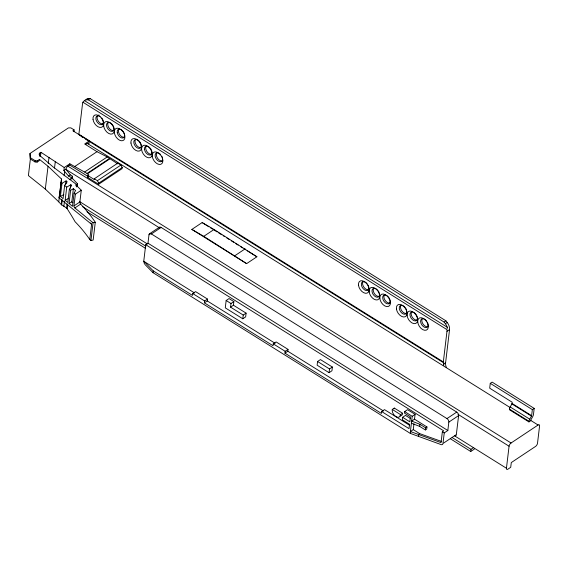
<?xml version="1.0" encoding="UTF-8"?>
<svg xmlns="http://www.w3.org/2000/svg" width="568" height="568" viewBox="0 0 568 568"><rect width="100%" height="100%" fill="white"/><g stroke="black" fill="none" stroke-linecap="round" stroke-linejoin="round"><path stroke-width="0.85" d="M98.633 184.273L98.725 183.173L97.405 180.695L94.309 178.764L117.789 163.13L120.885 165.068L122.205 167.539L122.113 168.646L98.633 184.273L87.614 177.386L87.905 175.54L88.828 174.93L87.053 173.432L69.807 163.804L64.234 167.517L63.872 170.528L68.536 176.037L71.263 177.493L71.057 179.211M73.925 131.669L74.131 129.909L70.872 127.871L68.401 127.914L29.983 153.495L30.317 158.976L35.053 161.944L37.105 162.107L39.334 160.623L39.483 159.409L48.039 166.246L61.493 179.019L58.767 201.86L45.312 189.087L28.4 175.583L30.36 159.139M30.317 158.976L29.983 153.495M35.053 161.944L35.202 160.73L30.459 157.769M37.105 162.107L37.247 160.893L39.483 159.409M39.54 156.257L39.923 152.998L40.953 152.309L64.234 167.517M40.434 156.683L40.953 152.309M48.259 163.499L48.997 157.336M45.312 189.087L48.039 166.246M54.521 168.071L55.252 161.908M39.923 152.998A3.152 1.995 6.8 0 0 39.859 155.568L53.243 167.042L76.254 184.302L75.998 185.125A182.711 115.723 6.8 0 1 81.274 190.237L79.868 201.974A1.534 0.738 70.3 0 0 79.882 202.513A1.59 0.753 70.4 0 0 80.152 203.401A1.654 0.774 70.3 0 0 80.457 203.905L80.62 204.111A182.711 115.723 6.8 0 1 95.282 222.28L93.159 240.044L90.937 240.512L89.772 239.561L91.59 224.317L59.1 197.898L61.493 179.019M66.882 181.504L64.638 185.438L63.069 198.644L60.414 196.492L61.99 183.286L66.108 180.88L66.882 181.504L66.669 183.265M64.148 175.796L64.653 171.543M89.772 239.561A179.758 113.856 6.8 0 0 75.068 221.719A216.131 173.417 36 0 0 67.109 208.669A4.686 3.763 36 0 0 66.648 208.058L61.337 204.615L61.926 199.695M61.635 204.998L62.239 199.986M65.689 184.401L66.108 180.88M63.857 206.354L64.447 201.406M65.142 200.334L66.719 187.128L70.837 184.721L71.603 185.345L69.367 189.279L67.791 202.485L65.142 200.334L68.572 198.324M63.872 170.528L65.959 169.051A2.677 1.235 -58 0 1 67.89 166.168L69.665 164.99L69.807 163.804M66.648 208.058L67.145 203.898M67.109 208.669L67.613 204.402M70.418 188.242L70.837 184.721M69.047 203.507L70.617 190.301L73.364 188.697L75.587 190.5L74.088 193.12L72.512 206.326L69.047 203.507L71.795 201.903L73.364 188.697M72.257 178.821L72.562 176.279L70.297 174.866L65.931 169.157M79.428 135.305L78.888 134.261L82.537 103.653A7.874 4.892 56.3 0 1 82.928 102.219A9.755 8.3 89.3 0 1 84.454 100.607A7.874 4.892 56.3 0 1 86.847 99.783L88.693 98.555L90.163 98.598L445.937 320.842L447.215 322.51A7.874 4.892 56.3 0 1 449.551 329.603L445.582 362.881A7.874 4.892 56.3 0 0 446.015 366.403L446.327 367.34M76.055 185.949L76.254 184.302M95.282 222.28L93.06 222.748L74.855 207.952A1.583 0.866 64.4 0 1 73.961 205.893L75.374 194.171L81.274 190.237M77.205 186.304L77.504 183.791L72.207 178.167L69.275 179.722M88.913 143.612L89.226 140.97L72.867 130.754L74.131 129.909M94.309 178.764L94.224 179.488L87.905 175.54M90.937 240.512L93.06 222.748M117.789 163.13L117.697 163.861L107.238 156.938L97.007 151.691L84.682 143.995L89.226 140.97M151.081 233.398L148.986 234.797L147.985 243.203L145.727 244.709L143.796 260.868A2.833 1.761 56.3 0 0 143.782 261.266L144.187 263.133A2.975 1.427 70.1 0 0 144.755 264.191M442.834 444.02A2.833 1.761 56.3 0 1 441.109 444.595L410.295 433.391L153.048 272.697L153.261 270.901L143.782 261.266L194.618 293.024M409.67 425.34L384.522 409.627L381.646 411.544L381.419 413.426L284.937 353.154L287.813 351.237L288.033 349.377L276.126 341.936L273.243 343.853L273.023 345.713L204.402 302.851L207.277 300.933L207.498 299.066L195.591 291.625L192.715 293.542L192.488 295.41L153.261 270.901M204.402 302.851L204.622 300.983L207.498 299.066M226.156 300.493L225.276 307.849L242.784 318.783L245.66 316.866L246.1 313.138L233.434 305.229L233.867 301.594L229.032 298.576L226.156 300.493L230.991 303.511L230.558 307.146L243.225 315.055L242.784 318.783M284.937 353.154L285.157 351.294L288.033 349.377M317.576 361.496L317.129 365.224L329.078 372.693L331.953 370.776L332.394 367.049L320.451 359.587L317.576 361.496L329.518 368.966L329.078 372.693M410.536 418.545L405.481 415.393L402.605 417.302L402.314 419.78L409.535 424.296L409.017 428.641L381.646 411.544M145.727 244.709L443.693 430.842L442.358 431.73L441.059 442.642L410.401 431.531L411.395 423.21L419.674 426.39L425.382 429.955L425.631 427.846L419.922 424.289L411.644 421.101L414.519 419.184L415.094 414.377L407.561 409.67L404.679 411.587L404.501 413.128L410.423 416.827L409.826 421.818L402.605 417.302M411.644 421.101L412.219 416.294L415.094 414.377M410.295 433.391L410.508 431.595M411.495 423.274L411.75 421.165M410.401 431.531L413.277 429.614L413.973 423.792M418.474 436.48L418.694 434.626M419.674 426.39L419.922 424.289M414.519 419.184L426.966 426.959L426.717 429.067L425.382 429.955M443.714 365.451A7.874 4.892 56.3 0 1 443.736 364.116L443.331 361.922L446.98 331.314A7.874 4.892 56.3 0 0 446.966 329.625L82.928 102.219M148.986 234.797A2.833 1.761 56.3 0 1 151.379 233.945L446.966 418.595A2.833 1.761 56.3 0 1 448.841 422.102L447.84 430.516L444.24 432.908L442.976 443.494L456.331 434.598L458.603 415.606A2.833 1.761 56.3 0 0 456.729 412.091L161.142 227.448A2.833 1.761 56.3 0 0 158.813 227.967M450.417 438.801L470.737 451.496L470.993 449.316L473.194 447.854M490.269 383.343L489.694 388.185L512.215 402.25L512.066 403.457A0.788 0.362 -58 0 1 511.91 403.919L510.206 406.972A3.621 1.668 -58 0 0 509.46 409.095L509.389 409.705L528.943 421.917L530.789 420.689L530.86 420.086A0.788 0.362 -58 0 1 531.023 419.624L532.727 416.564A3.621 1.668 -58 0 0 533.473 414.441L534.197 408.392L492.122 382.108L490.269 383.343L532.344 409.62L531.627 415.677A0.788 0.362 -58 0 1 531.463 416.138L529.759 419.191A3.621 1.668 -58 0 0 529.014 421.314L528.943 421.917M506.443 468.252L509.07 446.221A2.677 1.235 -58 0 1 511.065 443.005L538.081 425.013A2.677 1.235 -58 0 1 539.586 425.908L537.52 443.217A2.677 1.235 -58 0 1 535.525 446.441L511.285 462.579L510.717 467.294L507.948 469.147A2.677 1.235 -58 0 1 506.443 468.252L454.514 435.805M59.1 197.898L59.654 194.441M58.767 201.86L61.337 204.615M76.538 186.936L77.504 183.791M71.263 177.493L72.562 176.279M86.847 99.783L88.317 99.833L90.163 98.598M85.775 144.35L87.238 143.377A2.677 1.235 -58 0 1 88.757 143.967M74.451 166.708L97.007 151.691M68.536 176.037L70.297 174.866M84.689 171.955L107.238 156.938M87.053 173.432L109.603 158.415M87.223 173.922L109.773 158.905M87.614 177.386L88.537 176.776L69.665 164.99M97.405 180.695L120.885 165.068M98.725 183.173L122.205 167.539M73.968 205.9L79.868 201.974M74.855 207.952L80.62 204.111M149.547 233.767L159.31 227.271M151.379 233.945L161.142 227.448M191.87 229.415L202.144 222.578L214.051 229.479L256.899 256.779L246.626 263.623L191.87 229.415L203.777 236.323L246.626 263.623M203.777 236.323L214.051 229.479M234.832 255.721L245.106 248.876M230.991 303.511L233.867 301.594M230.558 307.146L233.434 305.229M243.225 315.055L246.1 313.138M329.518 368.966L332.394 367.049M88.317 99.833L444.084 322.07L445.937 320.842M447.137 328.673A9.613 8.179 89.3 0 0 447.243 327.232A7.874 4.892 56.3 0 0 445.362 323.739L447.215 322.51M446.98 331.314L449.551 329.603M443.736 364.116L445.582 362.881M402.598 413.248L400.539 414.619A5.51 3.422 56.3 0 1 395.86 416.557A5.51 3.422 56.3 0 1 392.268 409.443L394.32 408.08L402.598 413.248A5.51 3.422 56.3 0 1 399.936 415.911M425.631 427.846L426.966 426.959M418.268 434.555L419.681 433.618L441.584 441.464M446.966 418.595L456.729 412.091M448.841 422.102L458.603 415.606M532.344 409.62L534.197 408.392M470.737 451.496L474.401 449.054M60.414 196.492L63.85 194.483M35.202 160.73L37.247 160.893M84.454 100.607L447.243 327.232M512.066 403.457L531.627 415.677M511.91 403.919L531.463 416.138M78.888 134.261L443.331 361.922M80.926 136.249L83.184 137.655M85.434 139.061L87.692 140.474M89.197 141.411L443.871 362.966M510.206 406.972L529.759 419.191M87.238 143.377L510.234 407.611M530.555 420.306L538.081 425.013M509.46 409.095L529.014 421.314M202.144 222.578L208.889 226.795M210.394 227.732L212.645 229.131M214.143 230.068L217.139 231.943M218.644 232.88L221.641 234.754M223.146 235.692L224.644 236.629M226.895 238.035L229.145 239.44M231.396 240.846L233.647 242.252M235.897 243.658L238.141 245.064M240.392 246.469L242.642 247.875M244.148 248.812L245.646 249.75M247.144 250.687L256.899 256.779M67.741 166.076L511.065 443.005M65.902 169.385L159.665 227.96M457.978 414.306L509.07 446.221M147.985 243.203L447.84 430.516M79.683 201.661L147.424 243.977M82.694 206.759L145.905 246.242M452.185 437.566L470.993 449.316M442.358 431.73L444.24 432.908M86.954 211.757L145.649 248.422M404.679 411.587L412.219 416.294M392.268 409.443L400.539 414.619M207.277 300.933L275.153 343.335M287.813 351.237L383.549 411.04M413.277 429.614L419.681 433.618M192.715 293.542L204.622 300.983M273.243 343.853L285.157 351.294M60.946 182.434L61.99 183.286M64.638 185.438L66.719 187.128M69.367 189.279L70.617 190.301M74.088 193.12L75.374 194.171M71.795 201.903L72.903 202.804M145.174 264.709L153.048 272.697M444.084 322.07L445.362 323.739M101.715 117.931A4.963 3.081 56.3 0 1 101.771 124.662A4.963 3.081 56.3 0 1 95.964 119.457A4.963 3.081 56.3 0 1 100.067 116.454M103.163 123.796A4.963 3.081 56.3 0 1 98.285 121.162A4.963 3.081 56.3 0 1 97.724 115.638M98.527 115.105A4.963 3.081 56.3 0 1 99.024 114.992M151.755 154.148A4.963 3.081 56.3 0 1 146.672 151.187A4.963 3.081 56.3 0 1 146.686 145.678M141.233 145.003A4.963 3.081 56.3 0 1 136.888 147.644A4.963 3.081 56.3 0 1 134.318 140.282A4.963 3.081 56.3 0 1 140.502 142.916M140.828 143.605A4.963 3.081 56.3 0 1 141.07 144.308M141.893 146.949A4.963 3.081 56.3 0 1 136.675 145.479A4.963 3.081 56.3 0 1 135.653 139.33M124.498 137.122A4.963 3.081 56.3 0 1 119.408 134.162A4.963 3.081 56.3 0 1 119.429 128.645M162.405 157.634A4.963 3.081 56.3 0 1 159.203 161.504A4.963 3.081 56.3 0 1 155.171 154.759A4.963 3.081 56.3 0 1 160.46 154.382M161.837 156.243A4.963 3.081 56.3 0 1 162.164 156.931M162.86 160.595A4.963 3.081 56.3 0 1 157.769 158.5A4.963 3.081 56.3 0 1 156.988 152.657M113.969 127.97A4.963 3.081 56.3 0 1 109.631 130.619A4.963 3.081 56.3 0 1 107.054 123.249A4.963 3.081 56.3 0 1 113.245 125.883M113.572 126.579A4.963 3.081 56.3 0 1 113.813 127.282M114.637 129.923A4.963 3.081 56.3 0 1 109.411 128.446A4.963 3.081 56.3 0 1 108.396 122.305M390.124 300.472A4.963 3.081 56.3 0 1 385.395 302.836A4.963 3.081 56.3 0 1 383.677 295.31A4.963 3.081 56.3 0 1 389.96 299.783M379.296 293.116A4.963 3.081 56.3 0 1 375.895 296.901A4.963 3.081 56.3 0 1 372.146 289.872A4.963 3.081 56.3 0 1 377.862 290.433M378.324 291.057A4.963 3.081 56.3 0 1 379.048 292.421M379.751 296.077A4.963 3.081 56.3 0 1 374.66 293.983A4.963 3.081 56.3 0 1 373.879 288.139M368.057 285.058A4.963 3.081 56.3 0 1 366.012 290.504A4.963 3.081 56.3 0 1 361.39 283.581A4.963 3.081 56.3 0 1 367.198 283.773M369.079 289.417A4.963 3.081 56.3 0 1 363.989 287.323A4.963 3.081 56.3 0 1 363.208 281.479M427.64 322.773A4.963 3.081 56.3 0 1 424.686 327.338A4.963 3.081 56.3 0 1 420.796 320.054A4.963 3.081 56.3 0 1 426.916 321.41M417.381 317.505A4.963 3.081 56.3 0 1 412.659 319.862A4.963 3.081 56.3 0 1 410.934 312.336A4.963 3.081 56.3 0 1 417.224 316.809M427.91 326.65A4.963 3.081 56.3 0 1 423.025 324.016A4.963 3.081 56.3 0 1 422.471 318.499M428.712 326.11A4.963 3.081 56.3 0 1 428.343 326.43M417.672 319.77A4.963 3.081 56.3 0 1 412.361 317.356A4.963 3.081 56.3 0 1 412.169 311.512M406.553 310.149A4.963 3.081 56.3 0 1 403.159 313.926A4.963 3.081 56.3 0 1 399.403 306.897A4.963 3.081 56.3 0 1 405.126 307.458M405.587 308.083A4.963 3.081 56.3 0 1 406.312 309.446M407.007 313.103A4.963 3.081 56.3 0 1 401.917 311.008A4.963 3.081 56.3 0 1 401.136 305.172M390.415 302.744A4.963 3.081 56.3 0 1 385.104 300.33A4.963 3.081 56.3 0 1 384.912 294.487M85.91 99.798A7.874 4.892 56.3 0 1 88.693 98.555M90.66 222.954A179.758 113.856 6.8 0 1 91.59 224.317M394.249 408.775A5.51 3.422 56.3 0 1 394.32 408.08M456.189 435.123A2.833 1.761 56.3 0 1 455.273 435.812M93.017 119.372A7.008 4.352 56.3 0 0 101.551 127.296A7.008 4.352 56.3 0 0 100.266 116.809A7.008 4.352 56.3 0 0 93.017 119.372M144.485 149.356A4.963 3.081 56.3 0 0 150.527 154.972A4.963 3.081 56.3 0 0 149.611 147.545A4.963 3.081 56.3 0 0 144.485 149.356M117.221 132.33A4.963 3.081 56.3 0 0 123.263 137.939A4.963 3.081 56.3 0 0 122.354 130.519A4.963 3.081 56.3 0 0 117.221 132.33M114.353 132.699A7.008 4.352 56.3 0 0 122.887 140.623A7.008 4.352 56.3 0 0 121.595 130.136A7.008 4.352 56.3 0 0 114.353 132.699M103.688 126.032A7.008 4.352 56.3 0 0 112.223 133.963A7.008 4.352 56.3 0 0 110.93 123.469A7.008 4.352 56.3 0 0 103.688 126.032M379.836 298.534A7.008 4.352 56.3 0 0 388.37 306.464A7.008 4.352 56.3 0 0 387.078 295.971A7.008 4.352 56.3 0 0 379.836 298.534M369.165 291.874A7.008 4.352 56.3 0 0 377.706 299.797A7.008 4.352 56.3 0 0 376.414 289.311A7.008 4.352 56.3 0 0 369.165 291.874M358.5 285.207A7.008 4.352 56.3 0 0 367.035 293.138A7.008 4.352 56.3 0 0 365.749 282.651A7.008 4.352 56.3 0 0 358.5 285.207M417.757 322.226A7.008 4.352 56.3 0 0 426.298 330.15A7.008 4.352 56.3 0 0 425.006 319.663A7.008 4.352 56.3 0 0 417.757 322.226M407.093 315.567A7.008 4.352 56.3 0 0 415.627 323.49A7.008 4.352 56.3 0 0 414.342 313.003A7.008 4.352 56.3 0 0 407.093 315.567M396.428 308.9A7.008 4.352 56.3 0 0 404.963 316.823A7.008 4.352 56.3 0 0 403.67 306.337A7.008 4.352 56.3 0 0 396.428 308.9M141.609 149.725A7.008 4.352 56.3 0 0 150.144 157.648A7.008 4.352 56.3 0 0 148.859 147.162A7.008 4.352 56.3 0 0 141.609 149.725M152.281 156.385A7.008 4.352 56.3 0 0 160.815 164.315A7.008 4.352 56.3 0 0 159.523 153.829A7.008 4.352 56.3 0 0 152.281 156.385M130.945 143.058A7.008 4.352 56.3 0 0 139.479 150.989A7.008 4.352 56.3 0 0 138.187 140.502A7.008 4.352 56.3 0 0 130.945 143.058"/></g></svg>
